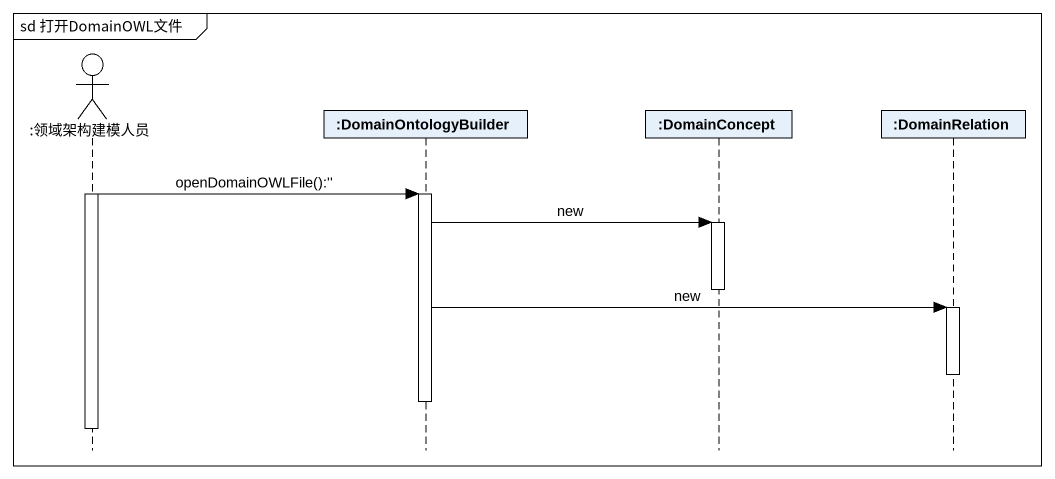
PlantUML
@startuml
mainframe sd 打开DomainOWL文件
hide footbox
actor ":领域架构建模人员" as 领域架构建模人员
participant ":DomainOntologyBuilder" as DomainOntologyBuilder
participant ":DomainConcept" as DomainConcept
participant ":DomainRelation" as DomainRelation

activate 领域架构建模人员
领域架构建模人员 -> DomainOntologyBuilder : openDomainOWLFile():''
activate DomainOntologyBuilder
DomainOntologyBuilder -> DomainConcept : new
activate DomainConcept
deactivate DomainConcept
DomainOntologyBuilder -> DomainRelation : new
activate DomainRelation
deactivate DomainRelation
deactivate DomainOntologyBuilder
deactivate 领域架构建模人员
@enduml
